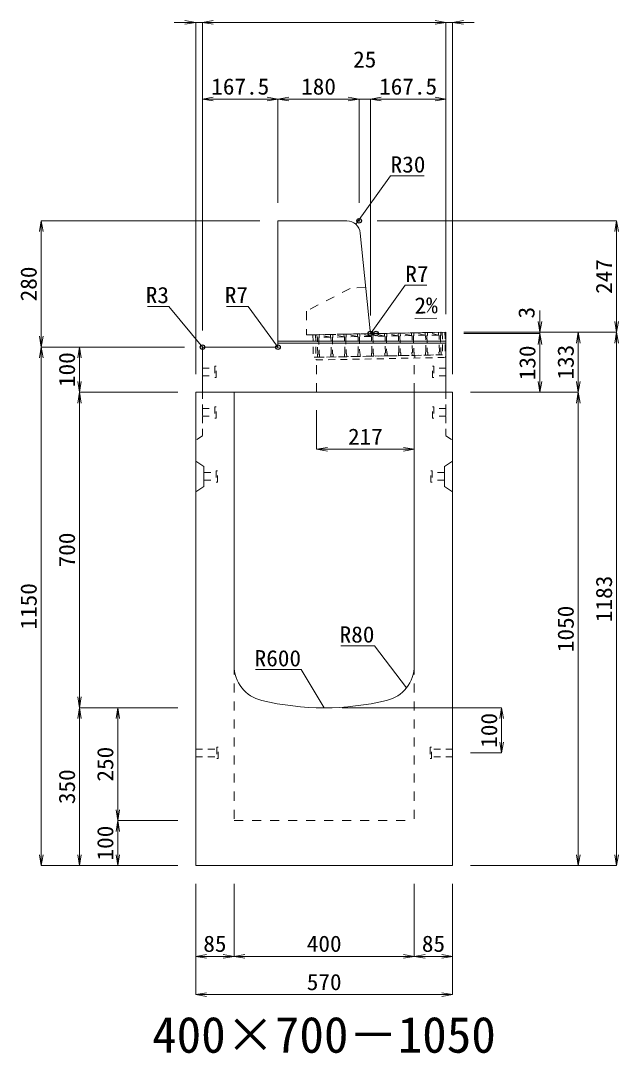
# Model space of a CAD drawing. Units: millimetres at full size; some dimension numbers follow another scale. Extents: x -18734 to 51600, y -18820 to 17820.
# Drawn here: x 42376 to 43703, y 11134 to 13424 of the extents above; entities that cross this region are included whole.
import ezdxf
from ezdxf.enums import TextEntityAlignment as Align

# ---------------------------------------------------------------- set-up
doc = ezdxf.new("R2010")
doc.units = ezdxf.units.MM
doc.header["$LTSCALE"] = 20
doc.header["$PDMODE"] = 32
doc.header["$PDSIZE"] = 10
doc.linetypes.add('USER1', pattern=[2, 1, -1])
doc.linetypes.add('USER2', pattern=[1.35, 0.75, -0.6])
for name, color, linetype, lineweight in [('インサート', 3, 'USER2', 9), ('グレーチング', 7, 'USER2', 5), ('受枠', 3, 'USER2', 9), ('寸法線', 7, 'Continuous', 13), ('引出線', 4, 'Continuous', 13), ('本体', 2, 'Continuous', 13), ('目地', 132, 'Continuous', 5)]:
    doc.layers.add(name, color=color, linetype=linetype, lineweight=lineweight)
doc.layers.add('作業エリア', color=11, linetype='Continuous')
doc.layers.add('文字', color=7, linetype='Continuous')
doc.styles.add('ＭＳ 明朝', font='')
doc.styles.get('ＭＳ 明朝').set_extended_font_data('MS Mincho')

# ---------------------------------------------------------------- blocks, each defined once
blk = doc.blocks.new('open_arrow')
at = {"color": 0, "linetype": 'Continuous', "lineweight": -2}
blk.add_lwpolyline([(7.5, 1.25), (0, 0), (7.5, -1.25)], dxfattribs=at)

msp = doc.modelspace()

# ---------------------------------------------------------------- linework, layer by layer
at = {"layer": 'インサート'}
for p, q in [((42780, 12653.5), (42807, 12653.5)), ((42780, 12653.5), (42780, 12636.5)), ((42810, 12657.5), (42807, 12657.5)), ((42807, 12657.5), (42807, 12632.5)), ((42810, 12632.5), (42810, 12657.5)), ((43290, 12657.5), (43293, 12657.5)), ((43290, 12632.5), (43290, 12657.5)), ((43293, 12657.5), (43293, 12632.5)), ((43320, 12653.5), (43293, 12653.5)), ((43320, 12653.5), (43320, 12636.5)), ((42780, 12636.5), (42807, 12636.5)), ((42807, 12632.5), (42810, 12632.5)), ((43293, 12632.5), (43290, 12632.5)), ((43320, 12636.5), (43293, 12636.5)), ((42780, 12563.5), (42807, 12563.5)), ((42780, 12563.5), (42780, 12546.5)), ((42810, 12567.5), (42807, 12567.5)), ((42807, 12567.5), (42807, 12542.5)), ((42810, 12542.5), (42810, 12567.5)), ((43290, 12567.5), (43293, 12567.5)), ((43290, 12542.5), (43290, 12567.5)), ((43293, 12567.5), (43293, 12542.5)), ((43320, 12563.5), (43293, 12563.5)), ((43320, 12563.5), (43320, 12546.5)), ((42780, 12546.5), (42807, 12546.5)), ((42807, 12542.5), (42810, 12542.5)), ((43293, 12542.5), (43290, 12542.5)), ((43320, 12546.5), (43293, 12546.5)), ((42783.2, 12421.5), (42810.2, 12421.5)), ((42783.2, 12421.5), (42783.2, 12404.5)), ((42813.2, 12425.5), (42810.2, 12425.5)), ((42810.2, 12425.5), (42810.2, 12400.5)), ((42813.2, 12400.5), (42813.2, 12425.5)), ((43286.8, 12425.5), (43289.8, 12425.5)), ((43286.8, 12400.5), (43286.8, 12425.5)), ((43289.8, 12425.5), (43289.8, 12400.5)), ((43316.8, 12421.5), (43289.8, 12421.5)), ((43316.8, 12421.5), (43316.8, 12404.5)), ((42783.2, 12404.5), (42810.2, 12404.5)), ((42810.2, 12400.5), (42813.2, 12400.5)), ((43289.8, 12400.5), (43286.8, 12400.5)), ((43316.8, 12404.5), (43289.8, 12404.5)), ((42765, 11808.5), (42812, 11808.5)), ((42765, 11808.5), (42765, 11791.5)), ((42815, 11812.5), (42812, 11812.5)), ((42812, 11812.5), (42812, 11787.5)), ((42815, 11787.5), (42815, 11812.5)), ((43288, 11812.5), (43285, 11812.5)), ((43285, 11812.5), (43285, 11787.5)), ((43288, 11787.5), (43288, 11812.5)), ((43335, 11808.5), (43288, 11808.5)), ((43335, 11791.5), (43335, 11808.5)), ((42765, 11791.5), (42812, 11791.5)), ((42812, 11787.5), (42815, 11787.5)), ((43285, 11787.5), (43288, 11787.5)), ((43335, 11791.5), (43288, 11791.5))]:
    msp.add_line(p, q, dxfattribs=at)
at = {"layer": 'グレーチング'}
for p, q in [((43033.97, 12727.46), (43308.92, 12732.79)), ((43064.08, 12722.05), (43038.97, 12727.56)), ((43064.08, 12722.05), (43039.08, 12721.56)), ((43094.07, 12722.63), (43068.96, 12728.14)), ((43094.07, 12722.63), (43069.08, 12722.14)), ((43124.07, 12723.21), (43098.96, 12728.72)), ((43124.07, 12723.21), (43099.07, 12722.72)), ((43154.06, 12723.79), (43128.95, 12729.3)), ((43154.06, 12723.79), (43129.07, 12723.3)), ((43184.06, 12724.37), (43158.95, 12729.88)), ((43184.06, 12724.37), (43159.06, 12723.88)), ((43214.05, 12724.95), (43188.94, 12730.46)), ((43214.05, 12724.95), (43189.06, 12724.46)), ((43244.05, 12725.53), (43218.93, 12731.04)), ((43244.05, 12725.53), (43219.05, 12725.05)), ((43274.04, 12726.11), (43248.93, 12731.62)), ((43274.04, 12726.11), (43249.05, 12725.63)), ((43304.04, 12726.69), (43278.92, 12732.2)), ((43304.04, 12726.69), (43279.04, 12726.21)), ((43034.94, 12677.47), (43309.89, 12682.79))]:
    msp.add_line(p, q, dxfattribs=at)
for points in [[(43033.97, 12727.46), (43038.97, 12727.56), (43039.08, 12721.56), (43038.1, 12720.54), (43038.8, 12684.55), (43039.82, 12683.57), (43039.94, 12677.57), (43034.94, 12677.47), (43034.82, 12683.47), (43035.8, 12684.49), (43035.1, 12720.48), (43034.09, 12721.47)], [(43068.8, 12685.13), (43069.81, 12684.15), (43069.93, 12678.15), (43064.93, 12678.05), (43064.82, 12684.05), (43065.8, 12685.07), (43065.1, 12721.07), (43064.08, 12722.05), (43063.96, 12728.04), (43068.96, 12728.14), (43069.08, 12722.14), (43068.1, 12721.12)], [(43098.79, 12685.71), (43099.81, 12684.73), (43099.92, 12678.73), (43094.93, 12678.63), (43094.81, 12684.63), (43095.79, 12685.65), (43095.09, 12721.65), (43094.07, 12722.63), (43093.96, 12728.62), (43098.96, 12728.72), (43099.07, 12722.72), (43098.09, 12721.7)], [(43128.78, 12686.29), (43129.8, 12685.31), (43129.92, 12679.31), (43124.92, 12679.21), (43124.8, 12685.21), (43125.78, 12686.23), (43125.09, 12722.23), (43124.07, 12723.21), (43123.95, 12729.21), (43128.95, 12729.3), (43129.07, 12723.3), (43128.09, 12722.28)], [(43158.78, 12686.87), (43159.8, 12685.89), (43159.91, 12679.89), (43154.91, 12679.8), (43154.8, 12685.79), (43155.78, 12686.81), (43155.08, 12722.81), (43154.06, 12723.79), (43153.95, 12729.79), (43158.95, 12729.88), (43159.06, 12723.88), (43158.08, 12722.86)], [(43185.77, 12687.39), (43185.08, 12723.39), (43184.06, 12724.37), (43183.94, 12730.37), (43188.94, 12730.46), (43189.06, 12724.46), (43188.08, 12723.45), (43188.77, 12687.45), (43189.79, 12686.47), (43189.91, 12680.47), (43184.91, 12680.38), (43184.79, 12686.37)], [(43215.77, 12687.97), (43215.07, 12723.97), (43214.05, 12724.95), (43213.94, 12730.95), (43218.93, 12731.04), (43219.05, 12725.05), (43218.07, 12724.03), (43218.77, 12688.03), (43219.79, 12687.05), (43219.9, 12681.05), (43214.9, 12680.96), (43214.79, 12686.96)], [(43249.05, 12725.63), (43248.06, 12724.61), (43248.76, 12688.61), (43249.78, 12687.63), (43249.9, 12681.63), (43244.9, 12681.54), (43244.78, 12687.54), (43245.76, 12688.56), (43245.07, 12724.55), (43244.05, 12725.53), (43243.93, 12731.53), (43248.93, 12731.62)], [(43279.04, 12726.21), (43278.06, 12725.19), (43278.76, 12689.19), (43279.78, 12688.21), (43279.89, 12682.21), (43274.89, 12682.12), (43274.78, 12688.12), (43275.76, 12689.14), (43275.06, 12725.13), (43274.04, 12726.11), (43273.92, 12732.11), (43278.92, 12732.2)], [(43304.89, 12682.7), (43304.77, 12688.7), (43305.75, 12689.72), (43305.05, 12725.71), (43304.04, 12726.69), (43303.92, 12732.69), (43308.92, 12732.79), (43309.03, 12726.79), (43308.05, 12725.77), (43308.75, 12689.77), (43309.77, 12688.79), (43309.89, 12682.79)]]:
    msp.add_lwpolyline(points, close=True, dxfattribs=at)
at = {"layer": '作業エリア'}
for p in [(43127.5, 12980), (43152.5, 12730), (43165, 12730), (42780, 12700), (42947.5, 12700)]:
    msp.add_point(p, dxfattribs=at)
at = {"layer": '受枠'}
for p, q in [((43024.97, 12727.29), (43317.92, 12732.96)), ((43024.97, 12727.29), (43025.94, 12677.3)), ((43030.97, 12727.41), (43032.05, 12671.42)), ((43311.92, 12732.84), (43312.89, 12682.85)), ((43317.92, 12732.96), (43319, 12676.97)), ((43312.89, 12682.85), (43025.94, 12677.3)), ((43032.05, 12671.42), (43319, 12676.97))]:
    msp.add_line(p, q, dxfattribs=at)
at = {"layer": '受枠', "linetype": 'Continuous'}
msp.add_line((43250.9, 12681.65), (43251.01, 12675.65), dxfattribs=at)
at = {"layer": '寸法線'}
for p, q in [((42828, 13419.95), (42717, 13419.95)), ((42765, 12640), (42765, 13419.95)), ((42780, 13419.95), (43320, 13419.95)), ((42780, 12737), (42780, 13419.95)), ((42780, 12737), (42780, 13419.95)), ((43272, 13419.95), (43383, 13419.95)), ((43320, 12773), (43320, 13419.95)), ((43320, 12773), (43320, 13419.95)), ((43335, 12640), (43335, 13419.95)), ((42780, 13249.95), (42947.5, 13249.95)), ((42780, 12737), (42780, 13249.95)), ((42947.5, 13020), (42947.5, 13249.95)), ((42947.5, 13249.95), (43127.5, 13249.95)), ((42947.5, 13020), (42947.5, 13249.95)), ((43079.5, 13249.95), (43200.5, 13249.95)), ((43127.5, 13020), (43127.5, 13249.95)), ((43127.5, 13020), (43127.5, 13249.95)), ((43152.5, 12770), (43152.5, 13249.95)), ((43152.5, 13249.95), (43320, 13249.95)), ((43152.5, 12770), (43152.5, 13249.95)), ((43320, 12773), (43320, 13249.95)), ((42422.06, 12980), (42422.06, 12700)), ((42907.5, 12980), (42422.06, 12980)), ((43167.5, 12980), (43698.78, 12980)), ((43698.78, 12980), (43698.78, 12733)), ((43528.78, 12781), (43528.78, 12682)), ((43360, 12733), (43528.78, 12733)), ((43360, 12733), (43613.78, 12733)), ((43360, 12733), (43698.78, 12733)), ((43360, 12733), (43698.78, 12733)), ((43360, 12730), (43528.78, 12730)), ((43360, 12730), (43528.78, 12730)), ((43528.78, 12730), (43528.78, 12600)), ((43613.78, 12733), (43613.78, 12600)), ((43698.78, 12733), (43698.78, 11550)), ((42740, 12700), (42422.06, 12700)), ((42422.06, 11550), (42422.06, 12700)), ((42740, 12700), (42422.06, 12700)), ((42507.06, 12600), (42507.06, 12700)), ((42740, 12700), (42507.06, 12700)), ((42507.06, 12600), (42507.06, 11900)), ((42725, 12600), (42507.06, 12600)), ((42725, 12600), (42507.06, 12600)), ((43375, 12600), (43528.78, 12600)), ((43375, 12600), (43613.78, 12600)), ((43375, 12600), (43613.78, 12600)), ((43613.78, 12600), (43613.78, 11550)), ((43033, 12560), (43033, 12473.33)), ((43033, 12473.33), (43250, 12473.33)), ((42725, 11900), (42507.06, 11900)), ((42507.06, 11550), (42507.06, 11900)), ((42725, 11900), (42507.06, 11900)), ((42592.06, 11900), (42592.06, 11650)), ((42725, 11900), (42592.06, 11900)), ((43090, 11900), (43443.78, 11900)), ((43443.78, 11900), (43443.78, 11800)), ((43375, 11800), (43443.78, 11800)), ((42725, 11650), (42592.06, 11650)), ((42592.06, 11650), (42592.06, 11550)), ((42725, 11650), (42592.06, 11650)), ((42725, 11550), (42422.06, 11550)), ((42725, 11550), (42507.06, 11550)), ((42725, 11550), (42592.06, 11550)), ((43375, 11550), (43613.78, 11550)), ((43375, 11550), (43698.78, 11550)), ((42765, 11510), (42765, 11348.84)), ((42765, 11510), (42765, 11263.84)), ((42850, 11510), (42850, 11348.84)), ((42850, 11510), (42850, 11348.84)), ((43250, 11510), (43250, 11348.84)), ((43250, 11510), (43250, 11348.84)), ((43335, 11510), (43335, 11348.84)), ((43335, 11510), (43335, 11263.84)), ((42765, 11348.84), (42850, 11348.84)), ((42850, 11348.84), (43250, 11348.84)), ((43250, 11348.84), (43335, 11348.84)), ((42765, 11263.84), (43335, 11263.84))]:
    msp.add_line(p, q, dxfattribs=at)
at = {"layer": '引出線'}
for points in [[(43120.48, 12972.24), (43197.4, 13079.93), (43272.08, 13079.93)], [(43154.14, 12731.81), (43230, 12837.02), (43277.93, 12837.02)], [(42780.88, 12699.12), (42705.62, 12790.3), (42657.89, 12790.3)], [(42945.45, 12702.05), (42880.97, 12790.3), (42833.04, 12790.3)], [(43251.14, 12763.26), (43299.85, 12764.23), (43251.11, 12763.26)], [(43232.76, 11944.42), (43161.5, 12037.53), (43086.83, 12037.53)], [(43050, 11900), (42998.63, 11984.75), (42897.63, 11984.75)]]:
    msp.add_lwpolyline(points, dxfattribs=at)
at = {"layer": '本体'}
for p, q in [((42947.5, 12980), (42947.5, 12707)), ((43100.35, 12980), (42947.5, 12980)), ((43151.87, 12736.3), (43130.2, 12952.99)), ((43165, 12730), (43158.83, 12730)), ((43165, 12730), (43320, 12733)), ((43320, 12600), (43320, 12733)), ((42780, 12697), (42780, 12600)), ((42940.5, 12700), (42783, 12700)), ((42765, 12600), (42765, 11550)), ((42850, 12600), (42765, 12600)), ((43320, 12600), (42780, 12600)), ((42850, 12600), (42850, 11994.04)), ((43250, 11994.04), (43250, 12600)), ((43335, 12600), (43250, 12600)), ((43335, 11550), (43335, 12600)), ((42765, 11550), (43335, 11550))]:
    msp.add_line(p, q, dxfattribs=at)
at = {"layer": '本体', "linetype": 'USER1'}
for p, q in [((43108, 12830), (43011, 12780)), ((43142.2, 12833), (43108, 12830)), ((43011, 12780), (43011, 12727.02)), ((43011, 12727.02), (43165, 12730)), ((43033, 12600), (43033, 12677.44)), ((43250, 12600), (43250, 12681.64))]:
    msp.add_line(p, q, dxfattribs=at)
at = {"layer": '本体', "linetype": 'USER2', "lineweight": 9}
for p, q in [((42780, 12600), (42780, 12503)), ((43320, 12600), (43320, 12503)), ((42780, 12503), (42765, 12493.5)), ((43320, 12503), (43335, 12493.5))]:
    msp.add_line(p, q, dxfattribs=at)
at = {"layer": '本体', "lineweight": 9}
for p, q in [((42765, 12447), (42783.2, 12435.5)), ((43335, 12447), (43316.8, 12435.5)), ((42783.2, 12435.5), (42783.2, 12390.5)), ((43316.8, 12435.5), (43316.8, 12390.5)), ((42765, 12379), (42783.2, 12390.5)), ((43335, 12379), (43316.8, 12390.5))]:
    msp.add_line(p, q, dxfattribs=at)
at = {"layer": '本体', "linetype": 'USER1', "lineweight": 15}
for p, q in [((42850, 11994.04), (42850, 11650)), ((43250, 11994.04), (43250, 11650)), ((42850, 11650), (43250, 11650))]:
    msp.add_line(p, q, dxfattribs=at)
at = {"layer": '本体'}
for centre, radius, start, end in [((43100.35, 12950), 30, 5.71059, 90), ((43158.83, 12737), 7, 185.71059, 270), ((42783, 12697), 3, 90, 180), ((42940.5, 12707), 7, 270, 0), ((42930, 11994.04), 80, 180, 256.65764), ((43170, 11994.04), 80, 283.34236, 0), ((43050, 12500), 600, 256.65764, 283.34236)]:
    msp.add_arc(centre, radius, start, end, dxfattribs=at)
at = {"layer": '目地'}
for p, q in [((43320, 12713), (42947.5, 12713)), ((43320, 12709), (42947.5, 12709))]:
    msp.add_line(p, q, dxfattribs=at)

# ---------------------------------------------------------------- block references
at = {"layer": '寸法線', "xscale": 3.2, "yscale": 3.2}
for p, rotation in [((42765, 13419.95), 180), ((43320, 13419.95), 180), ((43320, 13419.95), 180), ((42947.5, 13249.95), 180), ((43127.5, 13249.95), 180), ((43127.5, 13249.95), 180), ((43320, 13249.95), 180), ((42422.06, 12980), 270), ((43698.78, 12980), 270), ((43528.78, 12733), 90), ((43698.78, 12733), 90), ((42422.06, 12700), 90), ((43528.78, 12730), 270), ((43528.78, 12730), 270), ((43613.78, 12733), 270), ((43698.78, 12733), 270), ((42422.06, 12700), 270), ((42507.06, 12700), 270), ((42507.06, 12600), 90), ((43528.78, 12600), 90), ((43613.78, 12600), 90), ((42507.06, 12600), 270), ((43613.78, 12600), 270), ((43250, 12473.33), 180), ((42507.06, 11900), 90), ((42507.06, 11900), 270), ((42592.06, 11900), 270), ((43443.78, 11900), 270), ((43443.78, 11800), 90), ((42592.06, 11650), 90), ((42592.06, 11650), 270), ((42422.06, 11550), 90), ((42507.06, 11550), 90), ((42592.06, 11550), 90), ((43613.78, 11550), 90), ((43698.78, 11550), 90), ((42850, 11348.84), 180), ((43250, 11348.84), 180), ((43335, 11348.84), 180), ((43335, 11263.84), 180)]:
    msp.add_blockref('open_arrow', p, dxfattribs=dict(at, rotation=rotation))
for p in [(42780, 13419.95), (42780, 13419.95), (43335, 13419.95), (42780, 13249.95), (42947.5, 13249.95), (43152.5, 13249.95), (43152.5, 13249.95), (43033, 12473.33), (42765, 11348.84), (42850, 11348.84), (43250, 11348.84), (42765, 11263.84)]:
    msp.add_blockref('open_arrow', p, dxfattribs=at)
at = {"layer": '引出線', "xscale": 0.0533, "yscale": 0.0533}
for p, rotation in [((43120.48, 12972.24), 54.5), ((43251.14, 12763.26), 1.1), ((43154.14, 12731.81), 54.2), ((42780.88, 12699.12), 129.5), ((42945.45, 12702.05), 126.2), ((43232.76, 11944.42), 127.4), ((43050, 11900), 121.2)]:
    msp.add_blockref('open_arrow', p, dxfattribs=dict(at, rotation=rotation))

# ---------------------------------------------------------------- texts
at = {"layer": '寸法線', "style": 'ＭＳ 明朝', "width": 1.05}
for s, p in [('25', (43140, 13337.95)), ('167.5', (42863.75, 13277.95)), ('180', (43037.5, 13277.95)), ('167.5', (43236.25, 13277.95)), ('217', (43141.5, 12501.33)), ('85', (42807.5, 11376.84)), ('400', (43050, 11376.84)), ('85', (43292.5, 11376.84)), ('570', (43050, 11291.84))]:
    msp.add_text(s, height=36.03, dxfattribs=at).set_placement(p, align=Align.MIDDLE_CENTER)
for s, p in [('280', (42394.06, 12840)), ('247', (43670.78, 12856.5)), ('3', (43498.78, 12776.34)), ('130', (43500.78, 12665)), ('133', (43585.78, 12666.5)), ('100', (42479.06, 12650)), ('700', (42479.06, 12250)), ('1183', (43670.78, 12141.5)), ('1150', (42394.06, 12125)), ('1050', (43585.78, 12075)), ('100', (43415.78, 11850)), ('250', (42564.06, 11775)), ('350', (42479.06, 11725)), ('100', (42564.06, 11600))]:
    msp.add_text(s, height=36.03, rotation=90, dxfattribs=at).set_placement(p, align=Align.MIDDLE_CENTER)
at = {"layer": '引出線', "style": 'ＭＳ 明朝', "width": 1.05}
for s, p in [('R30', (43197.4, 13123.13)), ('R7', (43230, 12880.22))]:
    msp.add_text(s, height=36.03, dxfattribs=at).set_placement(p, align=Align.TOP_LEFT)
for s, p in [('R3', (42705.62, 12833.5)), ('R7', (42880.97, 12833.5)), ('R80', (43161.5, 12080.73)), ('R600', (42998.63, 12027.95))]:
    msp.add_text(s, height=36.03, dxfattribs=at).set_placement(p, align=Align.TOP_RIGHT)
msp.add_text('2%', height=36.03, rotation=1.146, dxfattribs=at).set_placement((43250.17, 12810.15), align=Align.TOP_LEFT)
at = {"layer": '文字', "style": 'ＭＳ 明朝'}
msp.add_text('400×700－1050', height=80.06, dxfattribs=at).set_placement((43049.52, 11175.03), align=Align.MIDDLE_CENTER)

doc.saveas('drawing.dxf')
